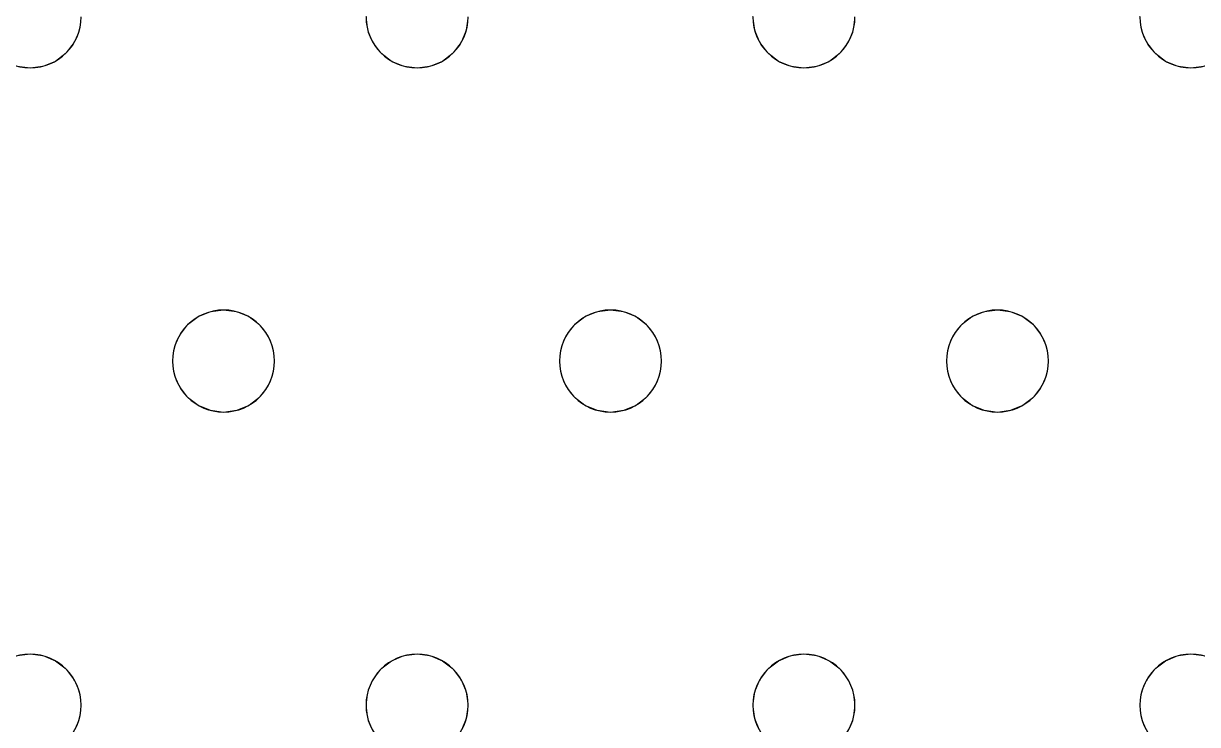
# Model space of a CAD drawing. Header units: millimetres. Extents: x -1 to 1601, y -701 to 1.
# Drawn here: x 1320.3 to 1412.3, y -315.5 to -260.5 of the extents above; entities that cross this region are included whole.
import ezdxf

# ---------------------------------------------------------------- set-up
doc = ezdxf.new("R2010")
doc.units = ezdxf.units.MM
doc.layers.add('IQ_200_3D', color=1, linetype='Continuous')
doc.layers.add('IQ_204_2D', color=7, linetype='Continuous')

msp = doc.modelspace()

# ---------------------------------------------------------------- linework, layer by layer
at = {"layer": 'IQ_200_3D', "lineweight": 18}
for points, invisible_edges in [([(122.762, -68.034, 850), (1477.238, -68.034, 850), (1477.238, -397.966, 850), (122.762, -397.966, 850)], 10), ([(122.762, -68.034, 860), (122.762, -397.966, 860), (1477.238, -397.966, 860), (1477.238, -68.034, 860)], 5), ([(1347.118, -260, 888), (1324.648, -261.035, 888), (1324.784, -260, 888), (1347.254, -258.965, 888)], 5), ([(1355.118, -260, 888), (1377.587, -258.965, 888), (1377.451, -260, 888), (1354.981, -261.035, 888)], 5), ([(1355.118, -260, 890), (1354.981, -261.035, 890), (1377.451, -260, 890), (1377.587, -258.965, 890)], 10), ([(1407.784, -260, 890), (1407.921, -258.965, 890), (1385.451, -260, 890), (1385.315, -261.035, 890)], 10), ([(1347.254, -261.035, 888), (1324.248, -262, 888), (1324.648, -261.035, 888), (1347.118, -260, 888)], 5), ([(1324.648, -261.035, 890), (1324.784, -260, 890), (1324.784, -260, 888), (1324.648, -261.035, 888)], 8), ([(1324.648, -261.035, 890), (1347.254, -261.035, 890), (1347.118, -260, 890), (1324.784, -260, 890)], 5), ([(1347.118, -260, 890), (1347.254, -261.035, 890), (1347.254, -261.035, 888), (1347.118, -260, 888)], 2), ([(1377.587, -261.035, 888), (1354.582, -262, 888), (1354.981, -261.035, 888), (1377.451, -260, 888)], 5), ([(1377.587, -261.035, 890), (1377.451, -260, 890), (1354.981, -261.035, 890), (1354.582, -262, 890)], 10), ([(1354.981, -261.035, 890), (1355.118, -260, 890), (1355.118, -260, 888), (1354.981, -261.035, 888)], 8), ([(1377.451, -260, 890), (1377.587, -261.035, 890), (1377.587, -261.035, 888), (1377.451, -260, 888)], 2), ([(1407.921, -261.035, 888), (1384.915, -262, 888), (1385.315, -261.035, 888), (1407.784, -260, 888)], 5), ([(1407.921, -261.035, 890), (1407.784, -260, 890), (1385.315, -261.035, 890), (1384.915, -262, 890)], 10), ([(1385.315, -261.035, 890), (1385.451, -260, 890), (1385.451, -260, 888), (1385.315, -261.035, 888)], 8), ([(1407.784, -260, 888), (1385.315, -261.035, 888), (1385.451, -260, 888)], 13), ([(1407.784, -260, 890), (1407.921, -261.035, 890), (1407.921, -261.035, 888), (1407.784, -260, 888)], 2), ([(1324.248, -262, 890), (1324.648, -261.035, 890), (1324.648, -261.035, 888), (1324.248, -262, 888)], 10), ([(1347.254, -261.035, 888), (1347.653, -262, 888), (1324.248, -262, 888)], 14), ([(1324.248, -262, 890), (1347.653, -262, 890), (1347.254, -261.035, 890), (1324.648, -261.035, 890)], 5), ([(1347.254, -261.035, 890), (1347.653, -262, 890), (1347.653, -262, 888), (1347.254, -261.035, 888)], 10), ([(1354.582, -262, 890), (1354.981, -261.035, 890), (1354.981, -261.035, 888), (1354.582, -262, 888)], 10), ([(1377.987, -262, 888), (1366.284, -283, 888), (1354.582, -262, 888), (1377.587, -261.035, 888)], 7), ([(1377.987, -262, 890), (1377.587, -261.035, 890), (1354.582, -262, 890), (1366.284, -283, 890)], 14), ([(1377.587, -261.035, 890), (1377.987, -262, 890), (1377.987, -262, 888), (1377.587, -261.035, 888)], 10), ([(1384.915, -262, 890), (1385.315, -261.035, 890), (1385.315, -261.035, 888), (1384.915, -262, 888)], 10), ([(1408.32, -262, 888), (1384.915, -262, 888), (1407.921, -261.035, 888)], 3), ([(1408.32, -262, 890), (1407.921, -261.035, 890), (1384.915, -262, 890), (1396.618, -283, 890)], 14), ([(1407.921, -261.035, 890), (1408.32, -262, 890), (1408.32, -262, 888), (1407.921, -261.035, 888)], 10), ([(1323.613, -262.828, 890), (1324.248, -262, 890), (1324.248, -262, 888), (1323.613, -262.828, 888)], 10), ([(1324.248, -262, 888), (1347.653, -262, 888), (1335.951, -283, 888), (1323.613, -262.828, 888)], 7), ([(1324.248, -262, 890), (1323.613, -262.828, 890), (1335.951, -283, 890), (1347.653, -262, 890)], 14), ([(1348.289, -262.828, 888), (1336.986, -283.136, 888), (1335.951, -283, 888), (1347.653, -262, 888)], 5), ([(1348.289, -262.828, 890), (1347.653, -262, 890), (1335.951, -283, 890), (1336.986, -283.136, 890)], 10), ([(1347.653, -262, 890), (1348.289, -262.828, 890), (1348.289, -262.828, 888), (1347.653, -262, 888)], 10), ([(1353.946, -262.828, 890), (1354.582, -262, 890), (1354.582, -262, 888), (1353.946, -262.828, 888)], 10), ([(1353.946, -262.828, 888), (1354.582, -262, 888), (1366.284, -283, 888), (1365.249, -283.136, 888)], 10), ([(1366.284, -283, 890), (1354.582, -262, 890), (1353.946, -262.828, 890), (1365.249, -283.136, 890)], 5), ([(1366.284, -283, 888), (1377.987, -262, 888), (1378.623, -262.828, 888), (1367.32, -283.136, 888)], 5), ([(1378.623, -262.828, 890), (1377.987, -262, 890), (1366.284, -283, 890), (1367.32, -283.136, 890)], 10), ([(1377.987, -262, 890), (1378.623, -262.828, 890), (1378.623, -262.828, 888), (1377.987, -262, 888)], 10), ([(1384.279, -262.828, 890), (1384.915, -262, 890), (1384.915, -262, 888), (1384.279, -262.828, 888)], 10), ([(1396.618, -283, 888), (1384.279, -262.828, 888), (1384.915, -262, 888), (1408.32, -262, 888)], 13), ([(1396.618, -283, 890), (1384.915, -262, 890), (1384.279, -262.828, 890), (1395.582, -283.136, 890)], 5), ([(1396.618, -283, 888), (1408.32, -262, 888), (1408.956, -262.828, 888), (1397.653, -283.136, 888)], 5), ([(1408.956, -262.828, 890), (1408.32, -262, 890), (1396.618, -283, 890)], 14), ([(1408.32, -262, 890), (1408.956, -262.828, 890), (1408.956, -262.828, 888), (1408.32, -262, 888)], 10), ([(1322.784, -263.464, 890), (1323.613, -262.828, 890), (1323.613, -262.828, 888), (1322.784, -263.464, 888)], 10), ([(1322.784, -263.464, 888), (1323.613, -262.828, 888), (1334.916, -283.136, 888), (1333.951, -283.536, 888)], 10), ([(1323.613, -262.828, 890), (1322.784, -263.464, 890), (1334.916, -283.136, 890), (1335.951, -283, 890)], 10), ([(1334.916, -283.136, 888), (1323.613, -262.828, 888), (1335.951, -283, 888)], 3), ([(1349.118, -263.464, 888), (1337.951, -283.536, 888), (1336.986, -283.136, 888), (1348.289, -262.828, 888)], 5), ([(1349.118, -263.464, 890), (1348.289, -262.828, 890), (1336.986, -283.136, 890), (1337.951, -283.536, 890)], 10), ([(1348.289, -262.828, 890), (1349.118, -263.464, 890), (1349.118, -263.464, 888), (1348.289, -262.828, 888)], 10), ([(1353.118, -263.464, 890), (1353.946, -262.828, 890), (1353.946, -262.828, 888), (1353.118, -263.464, 888)], 10), ([(1365.249, -283.136, 888), (1364.284, -283.536, 888), (1353.118, -263.464, 888), (1353.946, -262.828, 888)], 10), ([(1353.118, -263.464, 890), (1365.249, -283.136, 890), (1353.946, -262.828, 890)], 3), ([(1378.623, -262.828, 888), (1379.451, -263.464, 888), (1367.32, -283.136, 888)], 14), ([(1379.451, -263.464, 890), (1378.623, -262.828, 890), (1367.32, -283.136, 890), (1368.284, -283.536, 890)], 10), ([(1378.623, -262.828, 890), (1379.451, -263.464, 890), (1379.451, -263.464, 888), (1378.623, -262.828, 888)], 10), ([(1383.451, -263.464, 890), (1384.279, -262.828, 890), (1384.279, -262.828, 888), (1383.451, -263.464, 888)], 10), ([(1395.582, -283.136, 888), (1394.618, -283.536, 888), (1383.451, -263.464, 888), (1384.279, -262.828, 888)], 10), ([(1395.582, -283.136, 890), (1384.279, -262.828, 890), (1383.451, -263.464, 890), (1394.618, -283.536, 890)], 5), ([(1396.618, -283, 888), (1395.582, -283.136, 888), (1384.279, -262.828, 888)], 14), ([(1397.653, -283.136, 890), (1409.784, -263.464, 890), (1408.956, -262.828, 890), (1396.618, -283, 890)], 5), ([(1408.956, -262.828, 888), (1409.784, -263.464, 888), (1397.653, -283.136, 888)], 14), ([(1408.956, -262.828, 890), (1409.784, -263.464, 890), (1409.784, -263.464, 888), (1408.956, -262.828, 888)], 10), ([(1319.749, -263.864, 888), (1320.784, -264, 888), (1308.446, -284.172, 888), (1307.618, -283.536, 888)], 10), ([(1308.446, -284.172, 890), (1320.784, -264, 890), (1319.749, -263.864, 890), (1307.618, -283.536, 890)], 5), ([(1308.446, -284.172, 888), (1320.784, -264, 888), (1309.082, -285, 888)], 3), ([(1309.082, -285, 890), (1320.784, -264, 890), (1308.446, -284.172, 890)], 3), ([(1332.487, -285, 888), (1309.481, -285.965, 888), (1309.082, -285, 888), (1320.784, -264, 888)], 13), ([(1332.487, -285, 890), (1333.123, -284.172, 890), (1320.784, -264, 890), (1309.082, -285, 890)], 14), ([(1320.784, -264, 888), (1319.749, -263.864, 888), (1319.749, -263.864, 890), (1320.784, -264, 890)], 10), ([(1321.819, -263.864, 888), (1320.784, -264, 888), (1320.784, -264, 890), (1321.819, -263.864, 890)], 10), ([(1333.123, -284.172, 888), (1332.487, -285, 888), (1320.784, -264, 888), (1321.819, -263.864, 888)], 10), ([(1333.123, -284.172, 890), (1333.951, -283.536, 890), (1321.819, -263.864, 890), (1320.784, -264, 890)], 10), ([(1321.819, -263.864, 890), (1322.784, -263.464, 890), (1322.784, -263.464, 888), (1321.819, -263.864, 888)], 10), ([(1321.819, -263.864, 888), (1322.784, -263.464, 888), (1333.951, -283.536, 888), (1333.123, -284.172, 888)], 10), ([(1333.951, -283.536, 890), (1334.916, -283.136, 890), (1322.784, -263.464, 890), (1321.819, -263.864, 890)], 10), ([(1350.082, -263.864, 888), (1338.779, -284.172, 888), (1337.951, -283.536, 888), (1349.118, -263.464, 888)], 5), ([(1350.082, -263.864, 890), (1349.118, -263.464, 890), (1337.951, -283.536, 890), (1338.779, -284.172, 890)], 10), ([(1351.118, -264, 888), (1339.415, -285, 888), (1338.779, -284.172, 888), (1350.082, -263.864, 888)], 5), ([(1351.118, -264, 890), (1350.082, -263.864, 890), (1338.779, -284.172, 890), (1339.415, -285, 890)], 10), ([(1339.415, -285, 888), (1351.118, -264, 888), (1362.82, -285, 888), (1339.815, -285.965, 888)], 7), ([(1351.118, -264, 890), (1339.415, -285, 890), (1362.82, -285, 890), (1363.456, -284.172, 890)], 11), ([(1349.118, -263.464, 890), (1350.082, -263.864, 890), (1350.082, -263.864, 888), (1349.118, -263.464, 888)], 10), ([(1351.118, -264, 888), (1350.082, -263.864, 888), (1350.082, -263.864, 890), (1351.118, -264, 890)], 10), ([(1352.153, -263.864, 888), (1351.118, -264, 888), (1351.118, -264, 890), (1352.153, -263.864, 890)], 10), ([(1351.118, -264, 888), (1352.153, -263.864, 888), (1363.456, -284.172, 888), (1362.82, -285, 888)], 10), ([(1363.456, -284.172, 890), (1364.284, -283.536, 890), (1352.153, -263.864, 890), (1351.118, -264, 890)], 10), ([(1352.153, -263.864, 890), (1353.118, -263.464, 890), (1353.118, -263.464, 888), (1352.153, -263.864, 888)], 10), ([(1352.153, -263.864, 888), (1353.118, -263.464, 888), (1364.284, -283.536, 888), (1363.456, -284.172, 888)], 10), ([(1353.118, -263.464, 890), (1352.153, -263.864, 890), (1364.284, -283.536, 890), (1365.249, -283.136, 890)], 10), ([(1379.451, -263.464, 888), (1380.416, -263.864, 888), (1368.284, -283.536, 888), (1367.32, -283.136, 888)], 10), ([(1380.416, -263.864, 890), (1379.451, -263.464, 890), (1368.284, -283.536, 890), (1369.113, -284.172, 890)], 10), ([(1380.416, -263.864, 888), (1381.451, -264, 888), (1369.113, -284.172, 888), (1368.284, -283.536, 888)], 10), ([(1381.451, -264, 890), (1380.416, -263.864, 890), (1369.113, -284.172, 890), (1369.748, -285, 890)], 10), ([(1381.451, -264, 888), (1393.153, -285, 888), (1369.748, -285, 888), (1369.113, -284.172, 888)], 11), ([(1393.153, -285, 890), (1393.789, -284.172, 890), (1381.451, -264, 890), (1369.748, -285, 890)], 14), ([(1379.451, -263.464, 890), (1380.416, -263.864, 890), (1380.416, -263.864, 888), (1379.451, -263.464, 888)], 10), ([(1381.451, -264, 888), (1380.416, -263.864, 888), (1380.416, -263.864, 890), (1381.451, -264, 890)], 10), ([(1382.486, -263.864, 888), (1381.451, -264, 888), (1381.451, -264, 890), (1382.486, -263.864, 890)], 10), ([(1393.789, -284.172, 888), (1381.451, -264, 888), (1382.486, -263.864, 888), (1394.618, -283.536, 888)], 5), ([(1381.451, -264, 890), (1393.789, -284.172, 890), (1382.486, -263.864, 890)], 3), ([(1381.451, -264, 888), (1393.789, -284.172, 888), (1393.153, -285, 888)], 13), ([(1382.486, -263.864, 890), (1383.451, -263.464, 890), (1383.451, -263.464, 888), (1382.486, -263.864, 888)], 10), ([(1382.486, -263.864, 888), (1383.451, -263.464, 888), (1394.618, -283.536, 888)], 14), ([(1382.486, -263.864, 890), (1393.789, -284.172, 890), (1394.618, -283.536, 890), (1383.451, -263.464, 890)], 5), ([(1398.618, -283.536, 888), (1397.653, -283.136, 888), (1409.784, -263.464, 888), (1410.749, -263.864, 888)], 10), ([(1398.618, -283.536, 890), (1410.749, -263.864, 890), (1409.784, -263.464, 890), (1397.653, -283.136, 890)], 5), ([(1399.446, -284.172, 888), (1398.618, -283.536, 888), (1410.749, -263.864, 888), (1411.784, -264, 888)], 10), ([(1399.446, -284.172, 890), (1411.784, -264, 890), (1410.749, -263.864, 890), (1398.618, -283.536, 890)], 5), ([(1400.082, -285, 888), (1399.446, -284.172, 888), (1411.784, -264, 888), (1423.487, -285, 888)], 14), ([(1399.446, -284.172, 890), (1400.082, -285, 890), (1411.784, -264, 890)], 14), ([(1411.784, -264, 890), (1400.082, -285, 890), (1423.487, -285, 890), (1424.123, -284.172, 890)], 11), ([(1409.784, -263.464, 890), (1410.749, -263.864, 890), (1410.749, -263.864, 888), (1409.784, -263.464, 888)], 10), ([(1411.784, -264, 888), (1410.749, -263.864, 888), (1410.749, -263.864, 890), (1411.784, -264, 890)], 10), ([(1412.82, -263.864, 888), (1411.784, -264, 888), (1411.784, -264, 890), (1412.82, -263.864, 890)], 10), ([(1411.784, -264, 888), (1412.82, -263.864, 888), (1424.123, -284.172, 888), (1423.487, -285, 888)], 10), ([(1412.82, -263.864, 890), (1411.784, -264, 890), (1424.123, -284.172, 890), (1424.951, -283.536, 890)], 10), ([(1334.916, -283.136, 890), (1333.951, -283.536, 890), (1333.951, -283.536, 888), (1334.916, -283.136, 888)], 10), ([(1334.916, -283.136, 888), (1335.951, -283, 888), (1335.951, -283, 890), (1334.916, -283.136, 890)], 10), ([(1335.951, -283, 888), (1336.986, -283.136, 888), (1336.986, -283.136, 890), (1335.951, -283, 890)], 10), ([(1337.951, -283.536, 890), (1336.986, -283.136, 890), (1336.986, -283.136, 888), (1337.951, -283.536, 888)], 10), ([(1365.249, -283.136, 890), (1364.284, -283.536, 890), (1364.284, -283.536, 888), (1365.249, -283.136, 888)], 10), ([(1365.249, -283.136, 888), (1366.284, -283, 888), (1366.284, -283, 890), (1365.249, -283.136, 890)], 10), ([(1366.284, -283, 888), (1367.32, -283.136, 888), (1367.32, -283.136, 890), (1366.284, -283, 890)], 10), ([(1368.284, -283.536, 890), (1367.32, -283.136, 890), (1367.32, -283.136, 888), (1368.284, -283.536, 888)], 10), ([(1395.582, -283.136, 890), (1394.618, -283.536, 890), (1394.618, -283.536, 888), (1395.582, -283.136, 888)], 10), ([(1395.582, -283.136, 888), (1396.618, -283, 888), (1396.618, -283, 890), (1395.582, -283.136, 890)], 10), ([(1396.618, -283, 888), (1397.653, -283.136, 888), (1397.653, -283.136, 890), (1396.618, -283, 890)], 10), ([(1398.618, -283.536, 890), (1397.653, -283.136, 890), (1397.653, -283.136, 888), (1398.618, -283.536, 888)], 10), ([(1333.123, -284.172, 890), (1332.487, -285, 890), (1332.487, -285, 888), (1333.123, -284.172, 888)], 10), ([(1333.951, -283.536, 890), (1333.123, -284.172, 890), (1333.123, -284.172, 888), (1333.951, -283.536, 888)], 10), ([(1338.779, -284.172, 890), (1337.951, -283.536, 890), (1337.951, -283.536, 888), (1338.779, -284.172, 888)], 10), ([(1339.415, -285, 890), (1338.779, -284.172, 890), (1338.779, -284.172, 888), (1339.415, -285, 888)], 10), ([(1363.456, -284.172, 890), (1362.82, -285, 890), (1362.82, -285, 888), (1363.456, -284.172, 888)], 10), ([(1364.284, -283.536, 890), (1363.456, -284.172, 890), (1363.456, -284.172, 888), (1364.284, -283.536, 888)], 10), ([(1369.113, -284.172, 890), (1368.284, -283.536, 890), (1368.284, -283.536, 888), (1369.113, -284.172, 888)], 10), ([(1369.748, -285, 890), (1369.113, -284.172, 890), (1369.113, -284.172, 888), (1369.748, -285, 888)], 10), ([(1393.789, -284.172, 890), (1393.153, -285, 890), (1393.153, -285, 888), (1393.789, -284.172, 888)], 10), ([(1394.618, -283.536, 890), (1393.789, -284.172, 890), (1393.789, -284.172, 888), (1394.618, -283.536, 888)], 10), ([(1399.446, -284.172, 890), (1398.618, -283.536, 890), (1398.618, -283.536, 888), (1399.446, -284.172, 888)], 10), ([(1400.082, -285, 890), (1399.446, -284.172, 890), (1399.446, -284.172, 888), (1400.082, -285, 888)], 10), ([(1309.481, -285.965, 890), (1332.087, -285.965, 890), (1332.487, -285, 890), (1309.082, -285, 890)], 5), ([(1332.087, -285.965, 888), (1309.481, -285.965, 888), (1332.487, -285, 888)], 3), ([(1332.487, -285, 890), (1332.087, -285.965, 890), (1332.087, -285.965, 888), (1332.487, -285, 888)], 10), ([(1339.815, -285.965, 890), (1339.415, -285, 890), (1339.415, -285, 888), (1339.815, -285.965, 888)], 10), ([(1339.815, -285.965, 890), (1362.421, -285.965, 890), (1362.82, -285, 890), (1339.415, -285, 890)], 5), ([(1362.421, -285.965, 888), (1339.951, -287, 888), (1339.815, -285.965, 888), (1362.82, -285, 888)], 5), ([(1362.82, -285, 890), (1362.421, -285.965, 890), (1362.421, -285.965, 888), (1362.82, -285, 888)], 10), ([(1370.148, -285.965, 890), (1369.748, -285, 890), (1369.748, -285, 888), (1370.148, -285.965, 888)], 10), ([(1393.153, -285, 888), (1370.148, -285.965, 888), (1369.748, -285, 888)], 13), ([(1370.148, -285.965, 890), (1392.754, -285.965, 890), (1393.153, -285, 890), (1369.748, -285, 890)], 5), ([(1392.754, -285.965, 888), (1370.284, -287, 888), (1370.148, -285.965, 888), (1393.153, -285, 888)], 5), ([(1393.153, -285, 890), (1392.754, -285.965, 890), (1392.754, -285.965, 888), (1393.153, -285, 888)], 10), ([(1400.481, -285.965, 890), (1400.082, -285, 890), (1400.082, -285, 888), (1400.481, -285.965, 888)], 10), ([(1400.481, -285.965, 888), (1400.082, -285, 888), (1423.487, -285, 888), (1423.087, -285.965, 888)], 10), ([(1400.481, -285.965, 890), (1423.487, -285, 890), (1400.082, -285, 890)], 3), ([(1423.087, -285.965, 890), (1423.487, -285, 890), (1400.481, -285.965, 890), (1400.618, -287, 890)], 10), ([(1309.618, -287, 888), (1309.481, -285.965, 888), (1332.087, -285.965, 888), (1331.951, -287, 888)], 10), ([(1309.618, -287, 890), (1331.951, -287, 890), (1332.087, -285.965, 890), (1309.481, -285.965, 890)], 5), ([(1332.087, -285.965, 890), (1331.951, -287, 890), (1331.951, -287, 888), (1332.087, -285.965, 888)], 8), ([(1339.951, -287, 890), (1339.815, -285.965, 890), (1339.815, -285.965, 888), (1339.951, -287, 888)], 2), ([(1339.951, -287, 890), (1362.284, -287, 890), (1362.421, -285.965, 890), (1339.815, -285.965, 890)], 5), ([(1362.284, -287, 888), (1339.951, -287, 888), (1362.421, -285.965, 888)], 3), ([(1362.421, -285.965, 890), (1362.284, -287, 890), (1362.284, -287, 888), (1362.421, -285.965, 888)], 8), ([(1370.284, -287, 890), (1370.148, -285.965, 890), (1370.148, -285.965, 888), (1370.284, -287, 888)], 2), ([(1392.618, -287, 888), (1370.148, -288.035, 888), (1370.284, -287, 888), (1392.754, -285.965, 888)], 5), ([(1370.284, -287, 890), (1392.618, -287, 890), (1392.754, -285.965, 890), (1370.148, -285.965, 890)], 5), ([(1392.754, -285.965, 890), (1392.618, -287, 890), (1392.618, -287, 888), (1392.754, -285.965, 888)], 8), ([(1400.618, -287, 890), (1400.481, -285.965, 890), (1400.481, -285.965, 888), (1400.618, -287, 888)], 2), ([(1400.618, -287, 888), (1400.481, -285.965, 888), (1423.087, -285.965, 888), (1422.951, -287, 888)], 10), ([(1400.618, -287, 890), (1422.951, -287, 890), (1423.087, -285.965, 890)], 13), ([(1309.481, -288.035, 888), (1309.618, -287, 888), (1331.951, -287, 888), (1332.087, -288.035, 888)], 10), ([(1331.951, -287, 890), (1309.618, -287, 890), (1309.481, -288.035, 890), (1332.087, -288.035, 890)], 5), ([(1331.951, -287, 890), (1332.087, -288.035, 890), (1332.087, -288.035, 888), (1331.951, -287, 888)], 2), ([(1339.815, -288.035, 890), (1339.951, -287, 890), (1339.951, -287, 888), (1339.815, -288.035, 888)], 8), ([(1362.284, -287, 888), (1362.421, -288.035, 888), (1339.815, -288.035, 888), (1339.951, -287, 888)], 10), ([(1362.284, -287, 890), (1339.951, -287, 890), (1339.815, -288.035, 890), (1362.421, -288.035, 890)], 5), ([(1362.284, -287, 890), (1362.421, -288.035, 890), (1362.421, -288.035, 888), (1362.284, -287, 888)], 2), ([(1392.754, -288.035, 888), (1369.748, -289, 888), (1370.148, -288.035, 888), (1392.618, -287, 888)], 5), ([(1370.148, -288.035, 890), (1370.284, -287, 890), (1370.284, -287, 888), (1370.148, -288.035, 888)], 8), ([(1370.148, -288.035, 890), (1392.754, -288.035, 890), (1392.618, -287, 890), (1370.284, -287, 890)], 5), ([(1392.618, -287, 890), (1392.754, -288.035, 890), (1392.754, -288.035, 888), (1392.618, -287, 888)], 2), ([(1423.087, -288.035, 888), (1400.082, -289, 888), (1400.481, -288.035, 888), (1422.951, -287, 888)], 5), ([(1400.481, -288.035, 890), (1400.618, -287, 890), (1400.618, -287, 888), (1400.481, -288.035, 888)], 8), ([(1400.618, -287, 888), (1422.951, -287, 888), (1400.481, -288.035, 888)], 3), ([(1400.481, -288.035, 890), (1423.087, -288.035, 890), (1422.951, -287, 890), (1400.618, -287, 890)], 5), ([(1309.082, -289, 888), (1309.481, -288.035, 888), (1332.087, -288.035, 888), (1332.487, -289, 888)], 10), ([(1309.082, -289, 890), (1332.487, -289, 890), (1332.087, -288.035, 890), (1309.481, -288.035, 890)], 5), ([(1332.087, -288.035, 890), (1332.487, -289, 890), (1332.487, -289, 888), (1332.087, -288.035, 888)], 10), ([(1339.415, -289, 890), (1339.815, -288.035, 890), (1339.815, -288.035, 888), (1339.415, -289, 888)], 10), ([(1362.421, -288.035, 888), (1362.82, -289, 888), (1339.415, -289, 888), (1339.815, -288.035, 888)], 10), ([(1339.415, -289, 890), (1362.82, -289, 890), (1362.421, -288.035, 890), (1339.815, -288.035, 890)], 5), ([(1362.421, -288.035, 890), (1362.82, -289, 890), (1362.82, -289, 888), (1362.421, -288.035, 888)], 10), ([(1369.748, -289, 890), (1370.148, -288.035, 890), (1370.148, -288.035, 888), (1369.748, -289, 888)], 10), ([(1369.748, -289, 888), (1392.754, -288.035, 888), (1393.153, -289, 888)], 13), ([(1369.748, -289, 890), (1393.153, -289, 890), (1392.754, -288.035, 890), (1370.148, -288.035, 890)], 5), ([(1392.754, -288.035, 890), (1393.153, -289, 890), (1393.153, -289, 888), (1392.754, -288.035, 888)], 10), ([(1400.082, -289, 890), (1400.481, -288.035, 890), (1400.481, -288.035, 888), (1400.082, -289, 888)], 10), ([(1423.487, -289, 888), (1411.784, -310, 888), (1400.082, -289, 888), (1423.087, -288.035, 888)], 7), ([(1423.487, -289, 890), (1423.087, -288.035, 890), (1400.082, -289, 890), (1411.784, -310, 890)], 14), ([(1400.481, -288.035, 890), (1400.082, -289, 890), (1423.087, -288.035, 890)], 14), ([(1319.749, -310.136, 888), (1307.618, -290.464, 888), (1308.446, -289.828, 888), (1320.784, -310, 888)], 5), ([(1309.082, -289, 888), (1332.487, -289, 888), (1320.784, -310, 888), (1308.446, -289.828, 888)], 7), ([(1320.784, -310, 890), (1309.082, -289, 890), (1308.446, -289.828, 890), (1319.749, -310.136, 890)], 5), ([(1320.784, -310, 890), (1333.123, -289.828, 890), (1332.487, -289, 890), (1309.082, -289, 890)], 13), ([(1333.123, -289.828, 888), (1321.819, -310.136, 888), (1320.784, -310, 888), (1332.487, -289, 888)], 5), ([(1333.123, -289.828, 890), (1320.784, -310, 890), (1321.819, -310.136, 890)], 13), ([(1321.819, -310.136, 888), (1333.123, -289.828, 888), (1333.951, -290.464, 888), (1322.784, -310.536, 888)], 5), ([(1333.951, -290.464, 890), (1333.123, -289.828, 890), (1321.819, -310.136, 890), (1322.784, -310.536, 890)], 10), ([(1332.487, -289, 890), (1333.123, -289.828, 890), (1333.123, -289.828, 888), (1332.487, -289, 888)], 10), ([(1333.123, -289.828, 890), (1333.951, -290.464, 890), (1333.951, -290.464, 888), (1333.123, -289.828, 888)], 10), ([(1337.951, -290.464, 890), (1338.779, -289.828, 890), (1338.779, -289.828, 888), (1337.951, -290.464, 888)], 10), ([(1350.082, -310.136, 888), (1337.951, -290.464, 888), (1338.779, -289.828, 888), (1351.118, -310, 888)], 5), ([(1350.082, -310.136, 890), (1351.118, -310, 890), (1338.779, -289.828, 890), (1337.951, -290.464, 890)], 10), ([(1338.779, -289.828, 890), (1339.415, -289, 890), (1339.415, -289, 888), (1338.779, -289.828, 888)], 10), ([(1351.118, -310, 888), (1338.779, -289.828, 888), (1339.415, -289, 888), (1362.82, -289, 888)], 13), ([(1351.118, -310, 890), (1339.415, -289, 890), (1338.779, -289.828, 890)], 13), ([(1351.118, -310, 890), (1363.456, -289.828, 890), (1362.82, -289, 890), (1339.415, -289, 890)], 13), ([(1351.118, -310, 888), (1362.82, -289, 888), (1363.456, -289.828, 888), (1352.153, -310.136, 888)], 5), ([(1351.118, -310, 890), (1352.153, -310.136, 890), (1363.456, -289.828, 890)], 14), ([(1364.284, -290.464, 888), (1353.118, -310.536, 888), (1352.153, -310.136, 888), (1363.456, -289.828, 888)], 5), ([(1364.284, -290.464, 890), (1363.456, -289.828, 890), (1352.153, -310.136, 890), (1353.118, -310.536, 890)], 10), ([(1362.82, -289, 890), (1363.456, -289.828, 890), (1363.456, -289.828, 888), (1362.82, -289, 888)], 10), ([(1363.456, -289.828, 890), (1364.284, -290.464, 890), (1364.284, -290.464, 888), (1363.456, -289.828, 888)], 10), ([(1368.284, -290.464, 890), (1369.113, -289.828, 890), (1369.113, -289.828, 888), (1368.284, -290.464, 888)], 10), ([(1380.416, -310.136, 888), (1368.284, -290.464, 888), (1369.113, -289.828, 888), (1381.451, -310, 888)], 5), ([(1380.416, -310.136, 890), (1369.113, -289.828, 890), (1368.284, -290.464, 890), (1379.451, -310.536, 890)], 5), ([(1369.113, -289.828, 890), (1369.748, -289, 890), (1369.748, -289, 888), (1369.113, -289.828, 888)], 10), ([(1369.748, -289, 888), (1393.153, -289, 888), (1381.451, -310, 888), (1369.113, -289.828, 888)], 7), ([(1381.451, -310, 890), (1369.748, -289, 890), (1369.113, -289.828, 890), (1380.416, -310.136, 890)], 5), ([(1381.451, -310, 890), (1393.789, -289.828, 890), (1393.153, -289, 890), (1369.748, -289, 890)], 13), ([(1393.789, -289.828, 888), (1381.451, -310, 888), (1393.153, -289, 888)], 3), ([(1393.789, -289.828, 888), (1394.618, -290.464, 888), (1382.486, -310.136, 888), (1381.451, -310, 888)], 10), ([(1393.789, -289.828, 890), (1381.451, -310, 890), (1382.486, -310.136, 890)], 13), ([(1394.618, -290.464, 890), (1393.789, -289.828, 890), (1382.486, -310.136, 890), (1383.451, -310.536, 890)], 10), ([(1393.153, -289, 890), (1393.789, -289.828, 890), (1393.789, -289.828, 888), (1393.153, -289, 888)], 10), ([(1393.789, -289.828, 890), (1394.618, -290.464, 890), (1394.618, -290.464, 888), (1393.789, -289.828, 888)], 10), ([(1398.618, -290.464, 890), (1399.446, -289.828, 890), (1399.446, -289.828, 888), (1398.618, -290.464, 888)], 10), ([(1398.618, -290.464, 888), (1399.446, -289.828, 888), (1410.749, -310.136, 888), (1409.784, -310.536, 888)], 10), ([(1398.618, -290.464, 890), (1410.749, -310.136, 890), (1399.446, -289.828, 890)], 3), ([(1399.446, -289.828, 890), (1400.082, -289, 890), (1400.082, -289, 888), (1399.446, -289.828, 888)], 10), ([(1411.784, -310, 888), (1410.749, -310.136, 888), (1399.446, -289.828, 888), (1400.082, -289, 888)], 10), ([(1399.446, -289.828, 890), (1410.749, -310.136, 890), (1411.784, -310, 890), (1400.082, -289, 890)], 5), ([(1411.784, -310, 888), (1423.487, -289, 888), (1424.123, -289.828, 888), (1412.82, -310.136, 888)], 5), ([(1424.123, -289.828, 890), (1423.487, -289, 890), (1411.784, -310, 890), (1412.82, -310.136, 890)], 10), ([(1322.784, -310.536, 888), (1333.951, -290.464, 888), (1334.916, -290.864, 888), (1323.613, -311.172, 888)], 5), ([(1334.916, -290.864, 890), (1333.951, -290.464, 890), (1322.784, -310.536, 890)], 14), ([(1333.951, -290.464, 890), (1334.916, -290.864, 890), (1334.916, -290.864, 888), (1333.951, -290.464, 888)], 10), ([(1336.986, -290.864, 890), (1337.951, -290.464, 890), (1337.951, -290.464, 888), (1336.986, -290.864, 888)], 10), ([(1349.118, -310.536, 888), (1336.986, -290.864, 888), (1337.951, -290.464, 888), (1350.082, -310.136, 888)], 5), ([(1349.118, -310.536, 890), (1350.082, -310.136, 890), (1337.951, -290.464, 890), (1336.986, -290.864, 890)], 10), ([(1365.249, -290.864, 888), (1353.118, -310.536, 888), (1364.284, -290.464, 888)], 3), ([(1365.249, -290.864, 890), (1364.284, -290.464, 890), (1353.118, -310.536, 890), (1353.946, -311.172, 890)], 10), ([(1364.284, -290.464, 890), (1365.249, -290.864, 890), (1365.249, -290.864, 888), (1364.284, -290.464, 888)], 10), ([(1367.32, -290.864, 890), (1368.284, -290.464, 890), (1368.284, -290.464, 888), (1367.32, -290.864, 888)], 10), ([(1379.451, -310.536, 888), (1367.32, -290.864, 888), (1368.284, -290.464, 888), (1380.416, -310.136, 888)], 5), ([(1379.451, -310.536, 890), (1368.284, -290.464, 890), (1367.32, -290.864, 890)], 13), ([(1383.451, -310.536, 888), (1382.486, -310.136, 888), (1394.618, -290.464, 888), (1395.582, -290.864, 888)], 10), ([(1395.582, -290.864, 890), (1394.618, -290.464, 890), (1383.451, -310.536, 890), (1384.279, -311.172, 890)], 10), ([(1394.618, -290.464, 890), (1395.582, -290.864, 890), (1395.582, -290.864, 888), (1394.618, -290.464, 888)], 10), ([(1397.653, -290.864, 890), (1398.618, -290.464, 890), (1398.618, -290.464, 888), (1397.653, -290.864, 888)], 10), ([(1397.653, -290.864, 888), (1398.618, -290.464, 888), (1409.784, -310.536, 888), (1408.956, -311.172, 888)], 10), ([(1409.784, -310.536, 890), (1410.749, -310.136, 890), (1398.618, -290.464, 890), (1397.653, -290.864, 890)], 10), ([(1323.613, -311.172, 890), (1335.951, -291, 890), (1334.916, -290.864, 890), (1322.784, -310.536, 890)], 5), ([(1323.613, -311.172, 888), (1334.916, -290.864, 888), (1335.951, -291, 888)], 13), ([(1335.951, -291, 888), (1347.653, -312, 888), (1324.248, -312, 888), (1323.613, -311.172, 888)], 11), ([(1323.613, -311.172, 890), (1324.248, -312, 890), (1335.951, -291, 890)], 14), ([(1347.653, -312, 890), (1348.289, -311.172, 890), (1335.951, -291, 890), (1324.248, -312, 890)], 14), ([(1335.951, -291, 888), (1334.916, -290.864, 888), (1334.916, -290.864, 890), (1335.951, -291, 890)], 10), ([(1336.986, -290.864, 888), (1335.951, -291, 888), (1335.951, -291, 890), (1336.986, -290.864, 890)], 10), ([(1348.289, -311.172, 888), (1335.951, -291, 888), (1336.986, -290.864, 888), (1349.118, -310.536, 888)], 5), ([(1348.289, -311.172, 890), (1349.118, -310.536, 890), (1336.986, -290.864, 890), (1335.951, -291, 890)], 10), ([(1348.289, -311.172, 888), (1347.653, -312, 888), (1335.951, -291, 888)], 14), ([(1365.249, -290.864, 888), (1366.284, -291, 888), (1353.946, -311.172, 888), (1353.118, -310.536, 888)], 10), ([(1366.284, -291, 890), (1365.249, -290.864, 890), (1353.946, -311.172, 890), (1354.582, -312, 890)], 10), ([(1354.582, -312, 888), (1353.946, -311.172, 888), (1366.284, -291, 888), (1377.987, -312, 888)], 14), ([(1377.987, -312, 890), (1378.623, -311.172, 890), (1366.284, -291, 890), (1354.582, -312, 890)], 14), ([(1366.284, -291, 888), (1365.249, -290.864, 888), (1365.249, -290.864, 890), (1366.284, -291, 890)], 10), ([(1367.32, -290.864, 888), (1366.284, -291, 888), (1366.284, -291, 890), (1367.32, -290.864, 890)], 10), ([(1378.623, -311.172, 888), (1366.284, -291, 888), (1367.32, -290.864, 888), (1379.451, -310.536, 888)], 5), ([(1378.623, -311.172, 890), (1379.451, -310.536, 890), (1367.32, -290.864, 890), (1366.284, -291, 890)], 10), ([(1377.987, -312, 888), (1366.284, -291, 888), (1378.623, -311.172, 888)], 3), ([(1384.279, -311.172, 888), (1383.451, -310.536, 888), (1395.582, -290.864, 888), (1396.618, -291, 888)], 10), ([(1396.618, -291, 890), (1395.582, -290.864, 890), (1384.279, -311.172, 890), (1384.915, -312, 890)], 10), ([(1384.915, -312, 888), (1384.279, -311.172, 888), (1396.618, -291, 888), (1408.32, -312, 888)], 14), ([(1408.32, -312, 890), (1408.956, -311.172, 890), (1396.618, -291, 890), (1384.915, -312, 890)], 14), ([(1396.618, -291, 888), (1395.582, -290.864, 888), (1395.582, -290.864, 890), (1396.618, -291, 890)], 10), ([(1397.653, -290.864, 888), (1396.618, -291, 888), (1396.618, -291, 890), (1397.653, -290.864, 890)], 10), ([(1396.618, -291, 888), (1397.653, -290.864, 888), (1408.956, -311.172, 888), (1408.32, -312, 888)], 10), ([(1397.653, -290.864, 890), (1396.618, -291, 890), (1408.956, -311.172, 890), (1409.784, -310.536, 890)], 10), ([(1319.749, -310.136, 888), (1320.784, -310, 888), (1320.784, -310, 890), (1319.749, -310.136, 890)], 10), ([(1320.784, -310, 888), (1321.819, -310.136, 888), (1321.819, -310.136, 890), (1320.784, -310, 890)], 10), ([(1322.784, -310.536, 890), (1321.819, -310.136, 890), (1321.819, -310.136, 888), (1322.784, -310.536, 888)], 10), ([(1350.082, -310.136, 890), (1349.118, -310.536, 890), (1349.118, -310.536, 888), (1350.082, -310.136, 888)], 10), ([(1350.082, -310.136, 888), (1351.118, -310, 888), (1351.118, -310, 890), (1350.082, -310.136, 890)], 10), ([(1351.118, -310, 888), (1352.153, -310.136, 888), (1352.153, -310.136, 890), (1351.118, -310, 890)], 10), ([(1353.118, -310.536, 890), (1352.153, -310.136, 890), (1352.153, -310.136, 888), (1353.118, -310.536, 888)], 10), ([(1380.416, -310.136, 890), (1379.451, -310.536, 890), (1379.451, -310.536, 888), (1380.416, -310.136, 888)], 10), ([(1380.416, -310.136, 888), (1381.451, -310, 888), (1381.451, -310, 890), (1380.416, -310.136, 890)], 10), ([(1381.451, -310, 888), (1382.486, -310.136, 888), (1382.486, -310.136, 890), (1381.451, -310, 890)], 10), ([(1383.451, -310.536, 890), (1382.486, -310.136, 890), (1382.486, -310.136, 888), (1383.451, -310.536, 888)], 10), ([(1410.749, -310.136, 890), (1409.784, -310.536, 890), (1409.784, -310.536, 888), (1410.749, -310.136, 888)], 10), ([(1410.749, -310.136, 888), (1411.784, -310, 888), (1411.784, -310, 890), (1410.749, -310.136, 890)], 10), ([(1411.784, -310, 888), (1412.82, -310.136, 888), (1412.82, -310.136, 890), (1411.784, -310, 890)], 10), ([(1323.613, -311.172, 890), (1322.784, -310.536, 890), (1322.784, -310.536, 888), (1323.613, -311.172, 888)], 10), ([(1349.118, -310.536, 890), (1348.289, -311.172, 890), (1348.289, -311.172, 888), (1349.118, -310.536, 888)], 10), ([(1353.946, -311.172, 890), (1353.118, -310.536, 890), (1353.118, -310.536, 888), (1353.946, -311.172, 888)], 10), ([(1379.451, -310.536, 890), (1378.623, -311.172, 890), (1378.623, -311.172, 888), (1379.451, -310.536, 888)], 10), ([(1384.279, -311.172, 890), (1383.451, -310.536, 890), (1383.451, -310.536, 888), (1384.279, -311.172, 888)], 10), ([(1409.784, -310.536, 890), (1408.956, -311.172, 890), (1408.956, -311.172, 888), (1409.784, -310.536, 888)], 10), ([(1324.248, -312, 890), (1323.613, -311.172, 890), (1323.613, -311.172, 888), (1324.248, -312, 888)], 10), ([(1348.289, -311.172, 890), (1347.653, -312, 890), (1347.653, -312, 888), (1348.289, -311.172, 888)], 10), ([(1354.582, -312, 890), (1353.946, -311.172, 890), (1353.946, -311.172, 888), (1354.582, -312, 888)], 10), ([(1378.623, -311.172, 890), (1377.987, -312, 890), (1377.987, -312, 888), (1378.623, -311.172, 888)], 10), ([(1384.915, -312, 890), (1384.279, -311.172, 890), (1384.279, -311.172, 888), (1384.915, -312, 888)], 10), ([(1408.956, -311.172, 890), (1408.32, -312, 890), (1408.32, -312, 888), (1408.956, -311.172, 888)], 10), ([(1324.648, -312.965, 890), (1324.248, -312, 890), (1324.248, -312, 888), (1324.648, -312.965, 888)], 10), ([(1324.648, -312.965, 888), (1324.248, -312, 888), (1347.653, -312, 888), (1347.254, -312.965, 888)], 10), ([(1324.648, -312.965, 890), (1347.254, -312.965, 890), (1347.653, -312, 890), (1324.248, -312, 890)], 5), ([(1347.653, -312, 890), (1347.254, -312.965, 890), (1347.254, -312.965, 888), (1347.653, -312, 888)], 10), ([(1354.981, -312.965, 890), (1354.582, -312, 890), (1354.582, -312, 888), (1354.981, -312.965, 888)], 10), ([(1377.987, -312, 888), (1354.981, -312.965, 888), (1354.582, -312, 888)], 13), ([(1354.981, -312.965, 890), (1377.987, -312, 890), (1354.582, -312, 890)], 3), ([(1377.587, -312.965, 888), (1355.118, -314, 888), (1354.981, -312.965, 888), (1377.987, -312, 888)], 5), ([(1354.981, -312.965, 890), (1355.118, -314, 890), (1377.587, -312.965, 890), (1377.987, -312, 890)], 10), ([(1377.987, -312, 890), (1377.587, -312.965, 890), (1377.587, -312.965, 888), (1377.987, -312, 888)], 10), ([(1385.315, -312.965, 890), (1384.915, -312, 890), (1384.915, -312, 888), (1385.315, -312.965, 888)], 10), ([(1385.315, -312.965, 888), (1384.915, -312, 888), (1408.32, -312, 888), (1407.921, -312.965, 888)], 10), ([(1385.315, -312.965, 890), (1407.921, -312.965, 890), (1408.32, -312, 890), (1384.915, -312, 890)], 5), ([(1408.32, -312, 890), (1407.921, -312.965, 890), (1407.921, -312.965, 888), (1408.32, -312, 888)], 10), ([(1324.784, -314, 890), (1324.648, -312.965, 890), (1324.648, -312.965, 888), (1324.784, -314, 888)], 2), ([(1324.784, -314, 888), (1324.648, -312.965, 888), (1347.254, -312.965, 888), (1347.118, -314, 888)], 10), ([(1324.784, -314, 890), (1347.118, -314, 890), (1347.254, -312.965, 890), (1324.648, -312.965, 890)], 5), ([(1347.254, -312.965, 890), (1347.118, -314, 890), (1347.118, -314, 888), (1347.254, -312.965, 888)], 8), ([(1355.118, -314, 890), (1354.981, -312.965, 890), (1354.981, -312.965, 888), (1355.118, -314, 888)], 2), ([(1355.118, -314, 888), (1377.587, -312.965, 888), (1377.451, -314, 888), (1354.981, -315.035, 888)], 5), ([(1377.587, -312.965, 890), (1355.118, -314, 890), (1377.451, -314, 890)], 3), ([(1377.587, -312.965, 890), (1377.451, -314, 890), (1377.451, -314, 888), (1377.587, -312.965, 888)], 8), ([(1385.451, -314, 890), (1385.315, -312.965, 890), (1385.315, -312.965, 888), (1385.451, -314, 888)], 2), ([(1385.451, -314, 888), (1385.315, -312.965, 888), (1407.921, -312.965, 888), (1407.784, -314, 888)], 10), ([(1385.451, -314, 890), (1407.784, -314, 890), (1407.921, -312.965, 890), (1385.315, -312.965, 890)], 5), ([(1407.921, -312.965, 890), (1407.784, -314, 890), (1407.784, -314, 888), (1407.921, -312.965, 888)], 8), ([(1324.648, -315.035, 890), (1324.784, -314, 890), (1324.784, -314, 888), (1324.648, -315.035, 888)], 8), ([(1324.648, -315.035, 888), (1324.784, -314, 888), (1347.118, -314, 888), (1347.254, -315.035, 888)], 10), ([(1324.648, -315.035, 890), (1347.254, -315.035, 890), (1347.118, -314, 890), (1324.784, -314, 890)], 5), ([(1347.118, -314, 890), (1347.254, -315.035, 890), (1347.254, -315.035, 888), (1347.118, -314, 888)], 2), ([(1377.587, -315.035, 888), (1354.582, -316, 888), (1354.981, -315.035, 888), (1377.451, -314, 888)], 5), ([(1354.981, -315.035, 890), (1355.118, -314, 890), (1355.118, -314, 888), (1354.981, -315.035, 888)], 8), ([(1354.981, -315.035, 890), (1377.587, -315.035, 890), (1377.451, -314, 890), (1355.118, -314, 890)], 5), ([(1377.451, -314, 890), (1377.587, -315.035, 890), (1377.587, -315.035, 888), (1377.451, -314, 888)], 2), ([(1385.315, -315.035, 890), (1385.451, -314, 890), (1385.451, -314, 888), (1385.315, -315.035, 888)], 8), ([(1407.784, -314, 888), (1407.921, -315.035, 888), (1385.315, -315.035, 888), (1385.451, -314, 888)], 10), ([(1385.315, -315.035, 890), (1407.921, -315.035, 890), (1407.784, -314, 890), (1385.451, -314, 890)], 5), ([(1407.784, -314, 890), (1407.921, -315.035, 890), (1407.921, -315.035, 888), (1407.784, -314, 888)], 2), ([(1324.248, -316, 890), (1324.648, -315.035, 890), (1324.648, -315.035, 888), (1324.248, -316, 888)], 10), ([(1324.248, -316, 888), (1324.648, -315.035, 888), (1347.254, -315.035, 888), (1347.653, -316, 888)], 10), ([(1324.248, -316, 890), (1347.653, -316, 890), (1347.254, -315.035, 890), (1324.648, -315.035, 890)], 5), ([(1347.254, -315.035, 890), (1347.653, -316, 890), (1347.653, -316, 888), (1347.254, -315.035, 888)], 10), ([(1354.582, -316, 890), (1354.981, -315.035, 890), (1354.981, -315.035, 888), (1354.582, -316, 888)], 10), ([(1377.987, -316, 888), (1366.284, -337, 888), (1354.582, -316, 888), (1377.587, -315.035, 888)], 7), ([(1354.582, -316, 890), (1377.987, -316, 890), (1377.587, -315.035, 890), (1354.981, -315.035, 890)], 5), ([(1377.587, -315.035, 890), (1377.987, -316, 890), (1377.987, -316, 888), (1377.587, -315.035, 888)], 10), ([(1384.915, -316, 890), (1385.315, -315.035, 890), (1385.315, -315.035, 888), (1384.915, -316, 888)], 10), ([(1384.915, -316, 888), (1385.315, -315.035, 888), (1407.921, -315.035, 888), (1408.32, -316, 888)], 10), ([(1407.921, -315.035, 890), (1385.315, -315.035, 890), (1384.915, -316, 890), (1408.32, -316, 890)], 5), ([(1407.921, -315.035, 890), (1408.32, -316, 890), (1408.32, -316, 888), (1407.921, -315.035, 888)], 10)]:
    msp.add_3dface(points, dxfattribs=dict(at, invisible_edges=invisible_edges))
at = {"layer": 'IQ_204_2D'}
for centre, start, end in [((1320.784, -260), 180, 360), ((1351.118, -260), 180, 0), ((1381.451, -260), 180, 360), ((1381.451, -260), 180, 360), ((1381.451, -260), 180, 360), ((1411.784, -260), 180, 360), ((1335.951, -287), 360, 180), ((1366.284, -287), 0, 180), ((1366.284, -287), 0, 180), ((1366.284, -287), 0, 180), ((1396.618, -287), 0, 180), ((1335.951, -287), 180, 360), ((1366.284, -287), 180, 0), ((1366.284, -287), 180, 0), ((1366.284, -287), 180, 0), ((1396.618, -287), 180, 0), ((1320.784, -314), 0, 180), ((1351.118, -314), 360, 180), ((1381.451, -314), 0, 180), ((1381.451, -314), 0, 180), ((1381.451, -314), 360, 180), ((1411.784, -314), 0, 180), ((1320.784, -314), 180, 360), ((1351.118, -314), 180, 360), ((1381.451, -314), 180, 360), ((1381.451, -314), 180, 360), ((1381.451, -314), 180, 360), ((1411.784, -314), 180, 360)]:
    msp.add_arc(centre, 4, start, end, dxfattribs=at)

# ---------------------------------------------------------------- meshes
at = {"layer": 'IQ_200_3D', "lineweight": 18}
mesh = msp.add_polyface(dxfattribs=at)
corners = [(1600, 0, 850), (1600, -700, 850), (0, -700, 850), (0, 0, 850), (1210.5, -594, 850), (1211.556, -602.023, 850), (1214.653, -609.5, 850), (1219.58, -615.92, 850), (1226, -620.847, 850), (1233.477, -623.944, 850), (1241.5, -625, 850), (1459.5, -625, 850), (1467.523, -623.944, 850), (1475, -620.847, 850), (1481.42, -615.92, 850), (1486.347, -609.5, 850), (1489.444, -602.023, 850), (1490.5, -594, 850), (1490.5, -476, 850), (1489.444, -467.977, 850), (1486.347, -460.5, 850), (1481.42, -454.08, 850), (1475, -449.153, 850), (1467.523, -446.056, 850), (1459.5, -445, 850), (1241.5, -445, 850), (1233.477, -446.056, 850), (1226, -449.153, 850), (1219.58, -454.08, 850), (1214.653, -460.5, 850), (1211.556, -467.977, 850), (1210.5, -476, 850), (1477.5, -68.034, 850), (122.5, -68.034, 850), (110.412, -69.625, 850), (99.148, -74.291, 850), (89.475, -81.713, 850), (82.053, -91.386, 850), (77.388, -102.65, 850), (75.796, -114.738, 850), (75.796, -351.262, 850), (77.388, -363.35, 850), (82.053, -374.614, 850), (89.475, -384.287, 850), (99.148, -391.709, 850), (110.412, -396.375, 850), (122.5, -397.966, 850), (1477.5, -397.966, 850), (1489.588, -396.375, 850), (1500.852, -391.709, 850), (1510.525, -384.287, 850), (1517.947, -374.614, 850), (1522.612, -363.35, 850), (1524.204, -351.262, 850), (1524.204, -114.738, 850), (1522.612, -102.65, 850), (1517.947, -91.386, 850), (1510.525, -81.713, 850), (1500.852, -74.291, 850), (1489.588, -69.625, 850)]
mesh.append_faces([[corners[k] for k in face] for face in [(37, 3, 36), (35, 3, 34), (4, 46, 31), (31, 46, 30), (55, 0, 54), (16, 1, 15), (14, 1, 13), (21, 49, 20), (11, 1, 10)]], dxfattribs={"vtx0": -1, "vtx1": -1})
mesh.append_faces([[corners[k] for k in face] for face in [(3, 37, 38), (3, 38, 39), (3, 39, 40, 2), (2, 40, 41), (46, 4, 5), (2, 6, 7), (46, 29, 30), (46, 28, 29), (26, 46, 47, 25), (46, 26, 27), (0, 59, 32, 3), (20, 49, 50, 19), (47, 24, 25), (0, 55, 56), (1, 52, 53), (19, 50, 51, 18), (1, 16, 17)]], dxfattribs={"vtx0": -1, "vtx2": -1})
mesh.append_faces([[corners[k] for k in face] for face in [(2, 45, 46, 5), (1, 17, 18, 51)]], dxfattribs={"vtx0": -1, "vtx2": -1, "vtx3": -1})
mesh.append_faces([[corners[k] for k in face] for face in [(41, 42, 2), (35, 36, 3), (33, 34, 3, 32), (43, 44, 2), (44, 45, 2), (42, 43, 2), (5, 6, 2), (27, 28, 46), (7, 8, 2), (8, 9, 2), (58, 59, 0), (56, 57, 0), (57, 58, 0), (51, 52, 1), (23, 24, 47), (11, 12, 1), (12, 13, 1), (14, 15, 1)]], dxfattribs={"vtx1": -1, "vtx2": -1})
mesh.append_faces([[corners[k] for k in face] for face in [(1, 2, 9, 10), (47, 48, 22, 23), (48, 49, 21, 22), (53, 54, 0, 1)]], dxfattribs={"vtx1": -1, "vtx3": -1})
mesh = msp.add_polyface(dxfattribs=at)
corners = [(1600, -700, 900), (1600, -23, 900), (0, -23, 900), (0, -700, 900), (90, -35.113, 900), (1510, -35.113, 900), (1529.382, -37.665, 900), (1547.443, -45.146, 900), (1562.953, -57.047, 900), (1574.854, -72.557, 900), (1582.335, -90.618, 900), (1584.887, -110, 900), (1584.887, -610, 900), (1582.335, -629.382, 900), (1574.854, -647.443, 900), (1562.953, -662.953, 900), (1547.443, -674.854, 900), (1529.382, -682.335, 900), (1510, -684.887, 900), (90, -684.887, 900), (70.618, -682.335, 900), (52.557, -674.854, 900), (37.047, -662.953, 900), (25.146, -647.443, 900), (17.665, -629.382, 900), (15.113, -610, 900), (15.113, -110, 900), (17.665, -90.618, 900), (25.146, -72.557, 900), (37.047, -57.047, 900), (52.557, -45.146, 900), (70.618, -37.665, 900)]
mesh.append_faces([[corners[k] for k in face] for face in [(9, 1, 8), (14, 0, 13), (31, 2, 30), (28, 2, 27), (21, 3, 20), (23, 3, 22)]], dxfattribs={"vtx0": -1, "vtx1": -1})
mesh.append_faces([[corners[k] for k in face] for face in [(1, 9, 10), (1, 11, 12, 0), (0, 14, 15), (0, 18, 19), (2, 28, 29), (3, 23, 24)]], dxfattribs={"vtx0": -1, "vtx2": -1})
mesh.append_faces([[corners[k] for k in face] for face in [(10, 11, 1), (5, 6, 1), (7, 8, 1), (6, 7, 1), (12, 13, 0), (15, 16, 0), (17, 18, 0), (16, 17, 0), (31, 4, 2), (29, 30, 2), (26, 27, 2), (21, 22, 3), (24, 25, 3)]], dxfattribs={"vtx1": -1, "vtx2": -1})
mesh.append_faces([[corners[k] for k in face] for face in [(4, 5, 1, 2), (25, 26, 2, 3), (19, 20, 3, 0)]], dxfattribs={"vtx1": -1, "vtx3": -1})
mesh = msp.add_polyface(dxfattribs=at)
corners = [(1510, -48.392, 890), (90, -48.392, 890), (66.424, -53.082, 890), (46.437, -66.437, 890), (33.082, -86.424, 890), (28.392, -110, 890), (28.392, -610, 890), (33.082, -633.576, 890), (46.437, -653.563, 890), (66.424, -666.918, 890), (90, -671.608, 890), (1510, -671.608, 890), (1533.576, -666.918, 890), (1553.563, -653.563, 890), (1566.918, -633.576, 890), (1571.608, -610, 890), (1571.608, -110, 890), (1566.918, -86.424, 890), (1553.563, -66.437, 890), (1533.576, -53.082, 890), (122.5, -418.034, 890), (1477.5, -418.034, 890), (1489.656, -419.634, 890), (1500.983, -424.326, 890), (1510.71, -431.79, 890), (1518.174, -441.517, 890), (1522.866, -452.844, 890), (1524.466, -465, 890), (1524.466, -605, 890), (1522.866, -617.156, 890), (1518.174, -628.483, 890), (1510.71, -638.21, 890), (1500.983, -645.674, 890), (1489.656, -650.366, 890), (1477.5, -651.966, 890), (122.5, -651.966, 890), (110.344, -650.366, 890), (99.017, -645.674, 890), (89.29, -638.21, 890), (81.826, -628.483, 890), (77.134, -617.156, 890), (75.534, -605, 890), (75.534, -465, 890), (77.134, -452.844, 890), (81.826, -441.517, 890), (89.29, -431.79, 890), (99.017, -424.326, 890), (110.344, -419.634, 890), (122.5, -68.034, 890), (1477.5, -68.034, 890), (1489.588, -69.625, 890), (1500.852, -74.291, 890), (1510.525, -81.713, 890), (1517.947, -91.386, 890), (1522.612, -102.65, 890), (1524.204, -114.738, 890), (1524.204, -351.262, 890), (1522.612, -363.35, 890), (1517.947, -374.614, 890), (1510.525, -384.287, 890), (1500.852, -391.709, 890), (1489.588, -396.375, 890), (1477.5, -397.966, 890), (122.5, -397.966, 890), (110.412, -396.375, 890), (99.148, -391.709, 890), (89.475, -384.287, 890), (82.053, -374.614, 890), (77.388, -363.35, 890), (75.796, -351.262, 890), (75.796, -114.738, 890), (77.388, -102.65, 890), (82.053, -91.386, 890), (89.475, -81.713, 890), (99.148, -74.291, 890), (110.412, -69.625, 890)]
mesh.append_faces([[corners[k] for k in face] for face in [(65, 47, 64), (75, 1, 74), (71, 5, 70), (73, 2, 72)]], dxfattribs={"vtx0": -1, "vtx1": -1})
mesh.append_faces([[corners[k] for k in face] for face in [(15, 28, 29, 14), (11, 32, 33), (16, 55, 56, 15), (54, 17, 18, 53), (53, 18, 19, 52), (52, 19, 0, 51), (0, 50, 51), (10, 37, 38, 9), (64, 47, 20, 63), (8, 39, 40, 7), (39, 8, 9, 38), (69, 42, 43), (1, 75, 48, 0), (3, 71, 72, 2)]], dxfattribs={"vtx0": -1, "vtx2": -1})
mesh.append_faces([[corners[k] for k in face] for face in [(6, 41, 42, 69)]], dxfattribs={"vtx0": -1, "vtx2": -1, "vtx3": -1})
mesh.append_faces([[corners[k] for k in face] for face in [(11, 33, 34, 35), (71, 3, 4, 5)]], dxfattribs={"vtx0": -1, "vtx3": -1})
mesh.append_faces([[corners[k] for k in face] for face in [(49, 50, 0, 48), (36, 37, 10)]], dxfattribs={"vtx1": -1, "vtx2": -1})
mesh.append_faces([[corners[k] for k in face] for face in [(27, 28, 15, 56)]], dxfattribs={"vtx1": -1, "vtx2": -1, "vtx3": -1})
mesh.append_faces([[corners[k] for k in face] for face in [(13, 14, 29, 30), (12, 13, 30, 31), (26, 27, 56, 57), (31, 32, 11, 12), (24, 25, 58, 59), (21, 22, 61, 62), (22, 23, 60, 61), (23, 24, 59, 60), (25, 26, 57, 58), (54, 55, 16, 17), (20, 21, 62, 63), (35, 36, 10, 11), (45, 46, 66, 67), (46, 47, 65, 66), (6, 7, 40, 41), (43, 44, 68, 69), (44, 45, 67, 68), (73, 74, 1, 2), (69, 70, 5, 6)]], dxfattribs={"vtx1": -1, "vtx3": -1})

doc.saveas('drawing.dxf')
